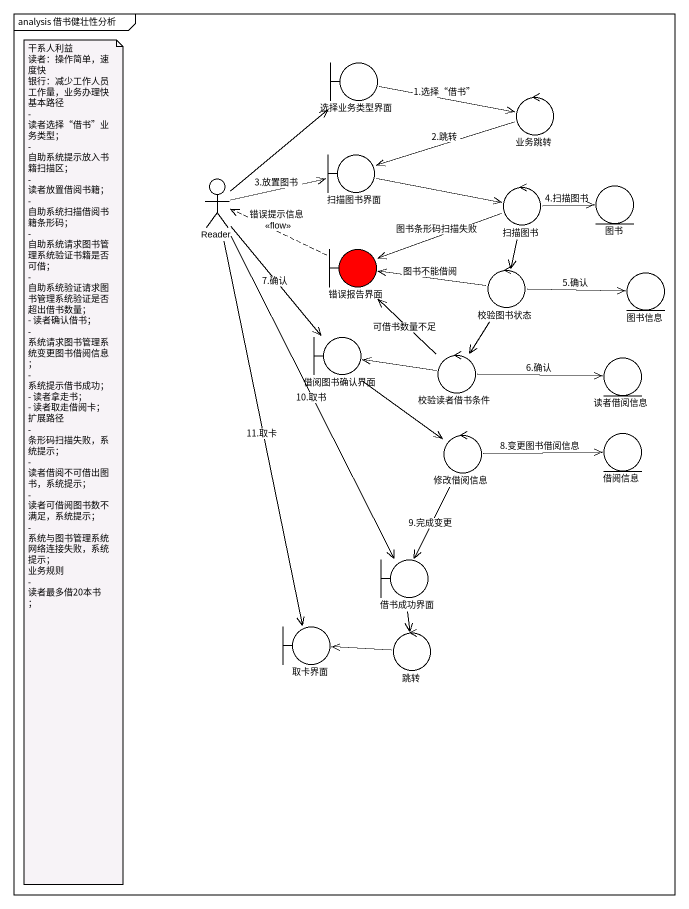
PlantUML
@startuml
mainframe analysis 借书健壮性分析
boundary 选择业务类型界面
control 业务跳转
actor Reader
boundary 扫描图书界面
entity 图书
control 扫描图书
boundary 错误报告界面 #FF0000
control 校验图书状态
entity 图书信息
boundary 借阅图书确认界面
control 校验读者借书条件
entity 读者借阅信息
control 修改借阅信息
entity 借阅信息
boundary 借书成功界面
boundary 取卡界面
control 跳转
选择业务类型界面 -right-> 业务跳转 : 1.选择“借书”
业务跳转 -left-> 扫描图书界面 : 2.跳转
Reader -up-> 选择业务类型界面
Reader -right-> 扫描图书界面 : 3.放置图书
Reader --> 借阅图书确认界面 : 7.确认
Reader --> 借书成功界面 : 10.取书
Reader --> 取卡界面 : 11.取卡
扫描图书界面 -right-> 扫描图书
扫描图书 -right-> 图书 : 4.扫描图书
扫描图书 -left-> 错误报告界面 : 图书条形码扫描失败
扫描图书 --> 校验图书状态
错误报告界面 .left.> Reader : 错误提示信息\n<<flow>>
校验图书状态 -left-> 错误报告界面 : 图书不能借阅
校验图书状态 -right-> 图书信息 : 5.确认
校验图书状态 --> 校验读者借书条件
借阅图书确认界面 --> 修改借阅信息
校验读者借书条件 -up-> 错误报告界面 : 可借书数量不足
校验读者借书条件 -left-> 借阅图书确认界面
校验读者借书条件 -right-> 读者借阅信息 : 6.确认
修改借阅信息 -right-> 借阅信息 : 8.变更图书借阅信息
修改借阅信息 --> 借书成功界面 : 9.完成变更
借书成功界面 --> 跳转
跳转 -left-> 取卡界面
note as N1
  干系人利益
  读者：操作简单，速度快
  银行：减少工作人员工作量，业务办理快
  基本路径
  - 读者选择“借书”业务类型；
  - 自助系统提示放入书籍扫描区；
  - 读者放置借阅书籍；
  - 自助系统扫描借阅书籍条形码；
  - 自助系统请求图书管理系统验证书籍是否可借；
  - 自助系统验证请求图书管理系统验证是否超出借书数量；
  - 读者确认借书；
  - 系统请求图书管理系统变更图书借阅信息；
  - 系统提示借书成功；
  - 读者拿走书；
  - 读者取走借阅卡；
  扩展路径
  - 条形码扫描失败，系统提示；
  - 读者借阅不可借出图书，系统提示；
  - 读者可借阅图书数不满足，系统提示；
  - 系统与图书管理系统网络连接失败，系统提示；
  业务规则
  - 读者最多借20本书；
end note
@enduml
